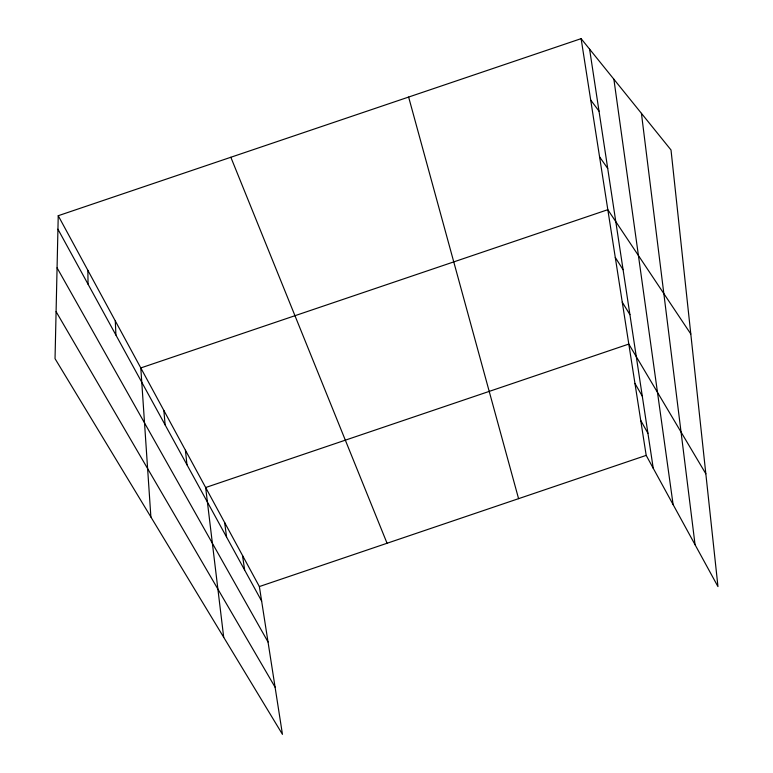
<?xml version="1.0" encoding="UTF-8"?>
<svg xmlns="http://www.w3.org/2000/svg" width="773" height="773" viewBox="0 0 773 773"><rect width="100%" height="100%" fill="white"/><g stroke="black" fill="none" stroke-linecap="round" stroke-linejoin="round"><path stroke-width="1.16" d="M58.236 215.715L55.038 358.672L282.454 734.35L259.37 586.562L58.236 215.715L581.112 38.65L671.012 149.981L717.962 586.591L646.189 455.384L581.112 38.65M259.37 586.562L646.189 455.384M590.698 100.036L599.007 111.119M599.577 156.89L607.713 168.446M690.801 333.994L607.82 209.696L140.802 367.938L150.89 517.011M615.289 257.477L623.086 269.7M622.265 302.175L629.908 314.621M705.836 473.801L628.807 344.072L205.657 487.521L223.706 637.31M56.091 311.635L275.082 687.187M634.952 383.427L642.295 396.172M57.067 267.825L268.028 641.986M640.74 420.464L647.938 433.305M57.927 229.204L261.641 601.085M230.847 157.267L387.06 543.264M408.627 97.06L518.577 498.662M589.596 49.153L653.243 468.283M242.519 555.487L244.645 570.059M613.878 79.233L673.109 504.595M224.643 522.538L226.595 537.119M641.426 113.351L695.062 544.723M185.433 450.234L186.96 464.757M163.857 410.463L165.132 424.899M115.303 320.95L115.911 335.057M87.861 270.347L88.054 284.193"/></g></svg>
